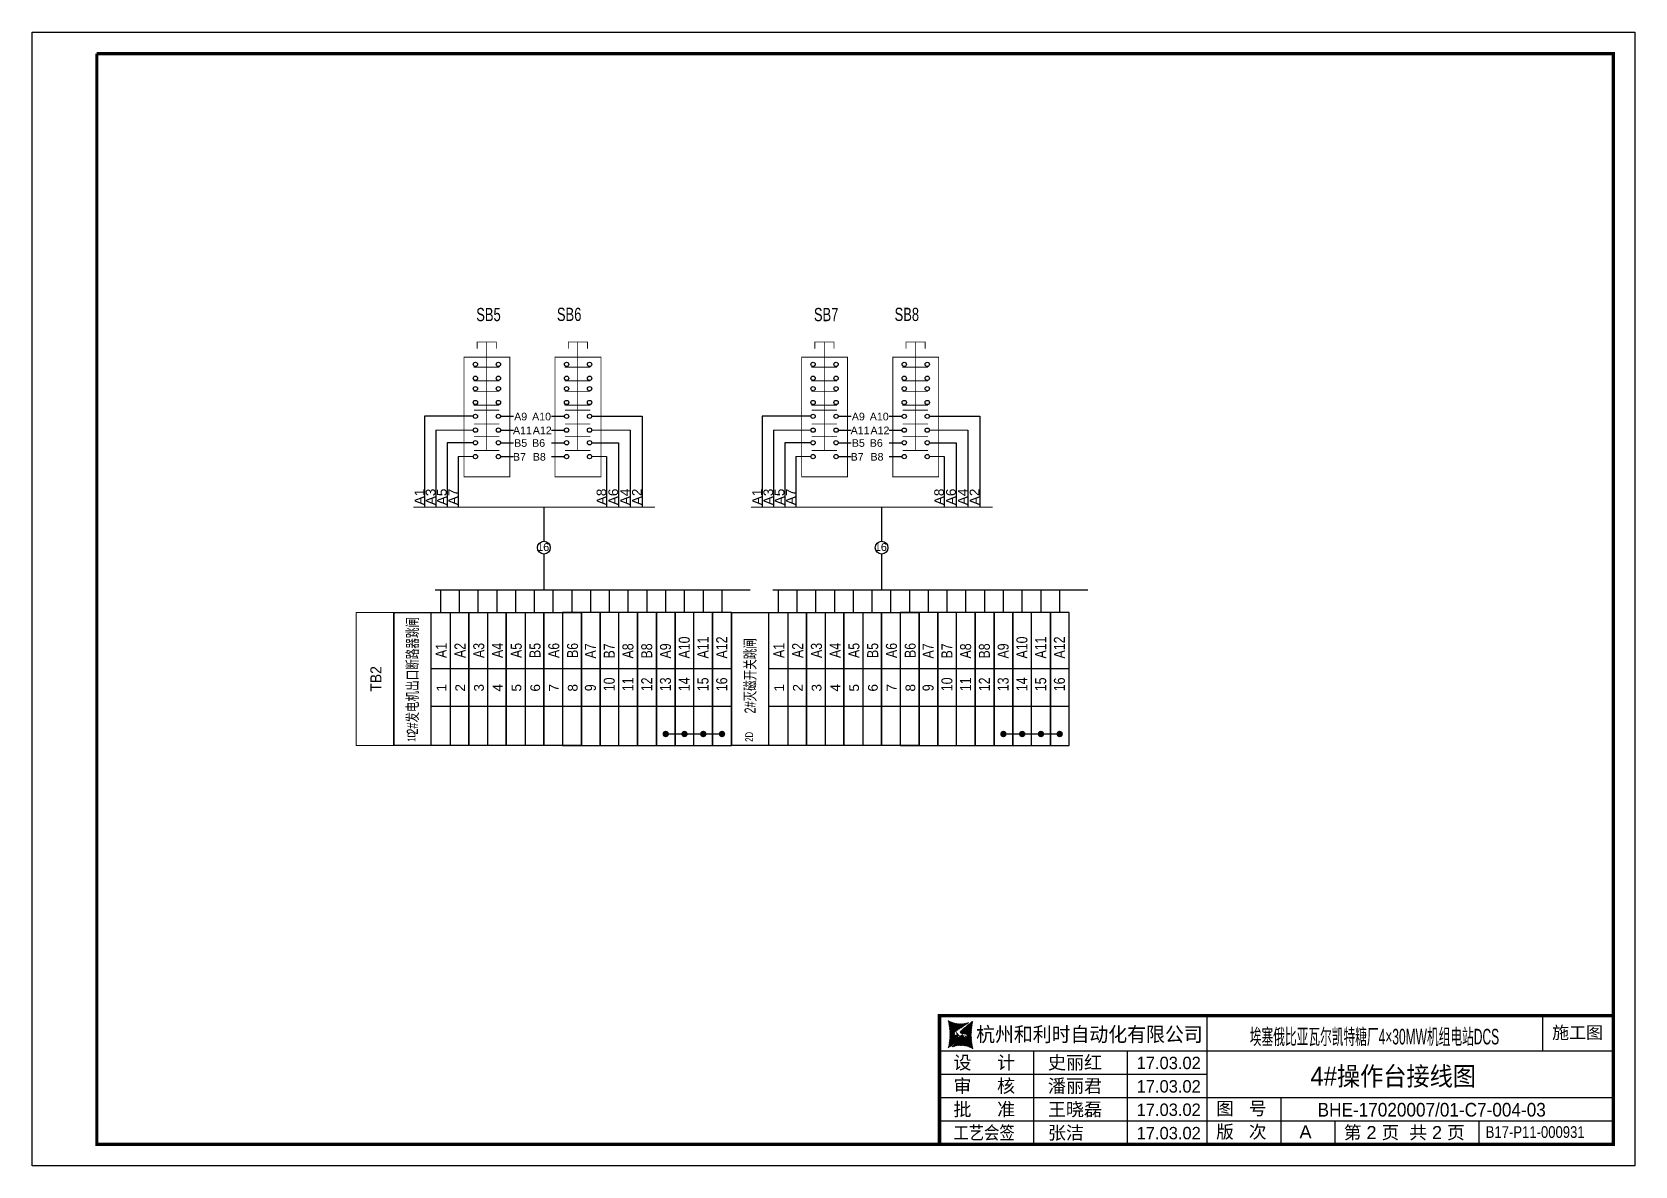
# Model space of a CAD drawing. Extents: x -6428 to 12880, y -7651 to 7267.
# Drawn here: x 8028 to 12661, y -7634 to -4358 of the extents above; entities that cross this region are included whole.
import ezdxf
from ezdxf.enums import TextEntityAlignment as Align

# ---------------------------------------------------------------- set-up
doc = ezdxf.new("R2010")
doc.units = 0
doc.header["$LTSCALE"] = 10
doc.header["$MEASUREMENT"] = 0
doc.layers.get('0').update_dxf_attribs({"linetype": 'CONTINUOUS'})
for name, color, linetype in [('接线端子', 7, 'CONTINUOUS'), ('操作台', 7, 'CONTINUOUS'), ('标准图框及表格', 7, 'CONTINUOUS')]:
    doc.layers.add(name, color=color, linetype=linetype)
doc.styles.add('HZ', font='arial.ttf')
pattern_1 = [(44.99999999999999, (62644.0067448291, -8867.199472524246), (-0.0585086954904412, 0.0585086954904411), [])]

# ---------------------------------------------------------------- blocks, each defined once
blk = doc.blocks.new('A4横图框')
at = {"layer": '标准图框及表格'}
h = blk.add_hatch(dxfattribs=at)
h.set_pattern_fill('ANSI31', color=5, scale=0.6619503254347141, style=0)
h.set_pattern_definition(pattern_1)
edge = h.paths.add_edge_path()
edge.add_arc((172.0496336600836, 30.69212609582466), 4.385420906004984, 238.1092081981574, 291.6531626184828)
edge.add_line((173.6677973982941, 26.61616453574824), (171.196811844281, 24.96342290218163))
edge.add_arc((159.3070898954674, 24.3208542135166), 10.7566927883141, 346.3915348661823, 374.2500326978036)
edge.add_line((169.7618019691645, 21.78995808790059), (171.9104852834489, 23.56403812982753))
edge.add_line((171.4204084507573, 24.1656820832199), (171.8022310894366, 24.1166197839688))
edge.add_spline(control_points=[(171.9076070613291, 23.5612403362524), (171.9782900895288, 23.62994398235459), (172.1063522407994, 23.75441992713461), (172.0982616688188, 24.08853178891007), (171.9041487548593, 24.10756342964889), (171.8004776051012, 24.11772778213201)], knot_values=[0, 0, 0, 0, 0.4839426457554279, 0.8767979790800492, 1.327118297953632, 1.327118297953632, 1.327118297953632, 1.327118297953632], weights=[1, 1, 1, 1, 1, 1], degree=3, periodic=0)
edge.add_spline(control_points=[(171.1960063120995, 24.96162603088887), (171.1383141229226, 24.91365774510486), (171.0341186915675, 24.8270242458879), (170.9598882847849, 24.7139107687239), (170.9267586692795, 24.6634273324584)], knot_values=[0, 0, 0, 0, 0.3714719093679447, 0.6708997588589845, 0.6708997588589845, 0.6708997588589845, 0.6708997588589845], weights=[1, 1, 1, 1, 1], degree=3, periodic=0)
edge.add_spline(control_points=[(171.0177855927386, 24.80139777460717), (170.9739837601, 24.75182568643358), (170.8874405854212, 24.63411966883577), (170.9097232617123, 24.3685217488732), (171.1438352137548, 24.19634813917073), (171.3287228371982, 24.17648276396212), (171.4184515092992, 24.16684180637679)], knot_values=[0.7541598914195891, 0.7541598914195891, 0.7541598914195891, 0.7541598914195891, 1.341857983071981, 2.043049761279585, 2.907443457733577, 3.722510221717078, 3.722510221717078, 3.722510221717078, 3.722510221717078], weights=[1, 1, 1, 1, 1, 1, 1], degree=3, periodic=0)
h = blk.add_hatch(dxfattribs=at)
h.set_pattern_fill('ANSI31', color=3, scale=0.6619503254347141, style=0)
h.set_pattern_definition(pattern_1)
edge = h.paths.add_edge_path()
edge.add_line((172.3049198977887, 24.52368860467541), (172.721034344714, 24.47090439472086))
edge.add_spline(control_points=[(172.1916602588671, 25.0804680907735), (172.1209772306528, 25.01176444467858), (171.9929150793969, 24.88728849988405), (172.0010056513629, 24.55317663812311), (172.1951185653369, 24.534144997377), (172.2987897150951, 24.52398064490117)], knot_values=[0, 0, 0, 0, 0.4839426457555314, 0.8767979790801576, 1.327118297953697, 1.327118297953697, 1.327118297953697, 1.327118297953697], weights=[1, 1, 1, 1, 1, 1], degree=3, periodic=0)
edge.add_line((174.3374653510318, 26.85175033912531), (172.1887820367474, 25.07767029719838))
edge.add_spline(control_points=[(173.1119433092453, 23.87664749850082), (173.1429732385941, 23.9160490896524), (173.2103720449149, 24.02492790509717), (173.1895440584403, 24.27318667815998), (172.9554321064269, 24.44536028784789), (172.7705444829544, 24.46522566305651), (172.6808158108824, 24.47486662065639)], knot_values=[0.8947336582581218, 0.8947336582581218, 0.8947336582581218, 0.8947336582581218, 1.341857983071981, 2.043049761279585, 2.907443457733577, 3.722510221717078, 3.722510221717078, 3.722510221717078, 3.722510221717078], weights=[1, 1, 1, 1, 1, 1, 1], degree=3, periodic=0)
edge.add_line((173.0325647221971, 23.79264395867943), (173.1243460055912, 23.89147256635482))
edge.add_line((172.905024764018, 23.67952689414087), (173.0325647221971, 23.79264395867212))
edge.add_line((170.431469921873, 22.02554389127766), (172.9024554758862, 23.67828552484428))
edge.add_arc((172.0496336600836, 17.94958233120851), 4.385420906004984, 58.1092081981576, 111.6531626184829)
edge.add_arc((184.7921774246996, 24.3208542135166), 10.7566927883141, 166.3915348661824, 194.2500326978025)
at = {"layer": '标准图框及表格', "color": 7}
for p, q in [((0.0013954609912616, 210.0032846437229), (297.0014441308175, 210.0032846437229)), ((0.0013954609912616, 0.0032502307208233), (0.0013954609912616, 210.0032846437229)), ((297.0014441308175, 210.0032846437229), (297.0014441308175, 0.0032502307208233)), ((217.7550332142755, 4.003284256038056), (217.7550332142755, 27.83661758936654)), ((279.9469701136921, 21.33661758936654), (279.9469701136921, 27.83661758936654)), ((168.1328066468058, 21.33661758936654), (292.9334290521556, 21.33661758936654)), ((185.6449392240147, 4.003284256038056), (185.6449392240292, 21.33661758936654)), ((203.0006413213422, 4.003284256038056), (203.0006413213568, 21.33661758936654)), ((168.1328066468058, 17.00328425603806), (217.7550332142755, 17.00328425603806)), ((168.1328066468058, 12.66995092270957), (292.9334290521556, 12.66995092270957)), ((231.4498319004824, 4.003284256038056), (231.4498319004824, 12.66995092270957)), ((168.1328066468058, 8.336617589373816), (292.9334290521556, 8.336617589373816)), ((241.4270588527042, 4.003284256038056), (241.4270588527042, 8.336617589373816)), ((268.120108647513, 4.003284256038056), (268.120108647513, 8.336617589373816)), ((168.1328066468058, 4.003284256038056), (292.9334290521556, 4.003284256038056)), ((297.0014441308175, 0.0032502307208233), (0.0013954609912616, 0.0032502307208233))]:
    blk.add_line(p, q, dxfattribs=at)
for points, const_width in [([(12.00143194437442, 206.0152988131507), (293.0014441308175, 206.0032506184056), (293.0014441308175, 4.003284256038056), (12.00143194437442, 4.003284256038056), (12.00143194437442, 206.0032506184056)], 0.6000000983228672), ([(292.9334290521556, 27.83661758937381), (168.1328066468058, 27.83661758937381), (168.1328066468058, 4.003284256038056)], 0.65)]:
    blk.add_lwpolyline(points, dxfattribs=dict(at, const_width=const_width))
at = {"layer": '标准图框及表格', "color": 5, "style": 'HZ'}
for s, p in [('pgqh', (170.0333635432534, 25.80304024583023)), ('hollilas', (170.0466366199025, 23.71374969515312))]:
    blk.add_text(s, height=0.4136785714285714, dxfattribs=at).set_placement(p)
at = {"layer": '标准图框及表格', "color": 3, "style": 'HZ'}
for s, height, p in [('auto', 0.6894642857142859, (172.1807441825285, 24.64895443542486)), ('hollysys', 0.3447321428571429, (172.3103532946761, 22.62004550448043))]:
    blk.add_text(s, height=height, dxfattribs=at).set_placement(p)
at = {"layer": '标准图框及表格', "color": 7, "style": 'HZ'}
for s, height, width, p in [('杭州和利时自动化有限公司', 2.7, 0.95, (174.9285941560083, 23.02911227819135)), ('工艺会签', 2.449999999999999, 0.85, (170.7212873600156, 4.927898099951165))]:
    blk.add_text(s, height=height, dxfattribs=dict(at, width=width)).set_placement(p)
for s, height, p in [('设     计', 2.449999999999999, (170.7212873600156, 17.92789809995847)), ('审     核', 2.449999999999999, (170.7212873600156, 13.59456476662271)), ('批     准', 2.449999999999999, (170.7212873600119, 9.261231433286953)), ('图   号', 2.399999999999999, (219.3988483406183, 9.450548544822992)), ('版   次', 2.399999999999999, (219.3988483406183, 5.117215211487234))]:
    blk.add_text(s, height=height, dxfattribs=at).set_placement(p)
at = {"layer": '标准图框及表格', "color": 7, "style": 'HZ', "flags": 8}
for tag, height, width, p in [('工程名称', 2.892696969694902, 0.65, (247.8353315485956, 22.94014901757174)), ('图纸名称', 3.499999999999999, 0.9, (252.2228085267316, 14.87880182043022))]:
    blk.add_attdef(tag, text='', height=height, dxfattribs=dict(at, width=width)).set_placement(p, align=Align.CENTER)
blk.add_attdef('设计阶段', text='', height=2.299999999999999, dxfattribs=at).set_placement((286.3714665038433, 23.54666542107214), align=Align.CENTER)
for tag, p, height in [('设计人', (188.2334199372244, 17.92789809995847), 2.449999999999999), ('审核人', (188.2334199372099, 13.59456476662271), 2.449999999999999), ('会签人', (188.2334199372099, 9.2612314332942), 2.449999999999999), ('批准人', (188.2334199371953, 4.927898099958441), 2.449999999999999), ('版次', (234.8449582635331, 5.117215211487234), 2.399999999999999), ('第几页共几页', (243.0562623004216, 4.991982186801863), 2.399999999999999)]:
    blk.add_attdef(tag, p, '', height=height, dxfattribs=at)
for tag, p, height, width in [('设计时间', (204.6762329055318, 17.92789809995847), 2.299999999999999, 0.95), ('审核时间', (204.6762329055318, 13.59456476662998), 2.299999999999999, 0.95), ('会签时间', (204.6762329055172, 9.2612314332942), 2.299999999999999, 0.95), ('图纸编号', (238.2096247235004, 9.144936985527348), 2.531109848483039, 0.9), ('批准时间', (204.6762329055172, 4.927898099958441), 2.299999999999999, 0.95), ('图纸标准', (269.3453519223485, 5.193019987101081), 2.169522727271176, 0.8)]:
    blk.add_attdef(tag, p, '', height=height, dxfattribs=dict(at, width=width))

msp = doc.modelspace()

# ---------------------------------------------------------------- hatches: boundary and pattern name
for points in [[(9869.312724855949, -6386.112237364207, 0.9999999999984408), (9850.647320471868, -6386.112237364207, 0.99999999999922)], [(9923.537030733145, -6386.112237364207, 0.9999999999984408), (9904.871626349062, -6386.112237364207, 0.99999999999922)], [(9977.761336610341, -6386.11223736421, 0.9999999999984408), (9959.095932226257, -6386.11223736421, 0.99999999999922)], [(10031.98564248753, -6386.112237364212, 0.9999999999984408), (10013.32023810345, -6386.112237364212, 0.99999999999922)], [(10845.3746592663, -6386.124162324159, 0.9999999999984408), (10826.70925488221, -6386.124162324159, 0.99999999999922)], [(10899.59896514349, -6386.124162324159, 0.9999999999984408), (10880.93356075941, -6386.124162324159, 0.99999999999922)], [(10953.82327102069, -6386.124162324162, 0.9999999999984408), (10935.1578666366, -6386.124162324162, 0.99999999999922)], [(11008.04757689788, -6386.124162324164, 0.9999999999984408), (10989.3821725138, -6386.124162324164, 0.99999999999922)]]:
    msp.add_hatch(color=256).paths.add_polyline_path(points)

# ---------------------------------------------------------------- linework, layer by layer
for p, q in [((9303.711991145768, -5468.26313467158), (9162.883405860544, -5468.26313467158)), ((9162.883405860544, -5468.26313467158), (9162.883405860544, -5730.580689334432)), ((9195.372833143989, -5508.221912598285), (9195.372833143989, -5730.580689334432)), ((9645.870714365745, -5468.26313467158), (9791.626549499695, -5468.26313467158)), ((9757.470383452239, -5508.221912598285), (9757.470383452239, -5730.580689334432)), ((9791.626549499695, -5468.26313467158), (9791.626549499695, -5730.580689334432)), ((10279.77392555612, -5468.275059631532), (10138.94534027089, -5468.275059631532)), ((10138.94534027089, -5468.275059631532), (10138.94534027089, -5730.592614294384)), ((10171.43476755434, -5508.233837558237), (10171.43476755434, -5730.592614294384)), ((10621.93264877609, -5468.275059631532), (10767.68848391004, -5468.275059631532)), ((10733.53231786259, -5508.233837558237), (10733.53231786259, -5730.592614294384)), ((10767.68848391004, -5468.275059631532), (10767.68848391004, -5730.592614294384)), ((9227.862260427431, -5544.68709825223), (9227.862260427431, -5730.580689334432)), ((9303.711991145768, -5544.68709825223), (9227.862260427431, -5544.68709825223)), ((9645.870714365745, -5544.68709825223), (9723.31421740478, -5544.68709825223)), ((9723.31421740478, -5544.68709825223), (9723.31421740478, -5730.580689334432)), ((10203.92419483778, -5544.699023212183), (10203.92419483778, -5730.592614294384)), ((10279.77392555612, -5544.699023212183), (10203.92419483778, -5544.699023212183)), ((10621.93264877609, -5544.699023212183), (10699.37615181513, -5544.699023212183)), ((10699.37615181513, -5544.699023212183), (10699.37615181513, -5730.592614294384)), ((9260.351687710876, -5584.645876178935), (9260.351687710876, -5730.580689334432)), ((9689.158051357323, -5584.645876178935), (9689.158051357323, -5730.580689334432)), ((10236.41362212122, -5584.657801138887), (10236.41362212122, -5730.592614294384)), ((10665.21998576767, -5584.657801138887), (10665.21998576767, -5730.592614294384))]:
    msp.add_line(p, q)
at = {"lineweight": 0}
for p, q in [((9303.711991145838, -5508.221912598285), (9195.372833143989, -5508.221912598285)), ((9645.870714365674, -5508.221912598285), (9757.470383452239, -5508.221912598285)), ((10279.77392555618, -5508.233837558237), (10171.43476755434, -5508.233837558237)), ((10621.93264877602, -5508.233837558237), (10733.53231786259, -5508.233837558237)), ((9303.711991145838, -5584.645876178935), (9260.351687710876, -5584.645876178935)), ((9645.870714365674, -5584.645876178935), (9689.158051357323, -5584.645876178935)), ((10279.77392555618, -5584.657801138887), (10236.41362212122, -5584.657801138887)), ((10621.93264877602, -5584.657801138887), (10665.21998576767, -5584.657801138887))]:
    msp.add_line(p, q, dxfattribs=at)
for points, const_width in [([(9370.44437738983, -5253.532313988737), (9313.992331343581, -5253.532313988737)], 2.489637551753935), ([(9315.045185920211, -5252.304946873443), (9315.045185920211, -5272.458761326432)], 2.489637551753935), ([(9342.218354366703, -5566.818512060871), (9342.218354366703, -5253.532313988737)], 2.489637551753935), ([(9370.44437738983, -5252.304946873443), (9370.44437738983, -5272.458761326432)], 2.489637551753935), ([(9633.764578137549, -5253.532313988737), (9577.3125320913, -5253.532313988737)], 2.489637551753935), ([(9578.36538666793, -5252.304946873443), (9578.36538666793, -5272.458761326432)], 2.489637551753935), ([(9605.538555114425, -5566.818512060871), (9605.538555114425, -5253.532313988737)], 2.489637551753935), ([(9633.764578137549, -5252.304946873443), (9633.764578137549, -5272.458761326432)], 2.489637551753935), ([(10346.50631180018, -5253.544238948689), (10290.05426575393, -5253.544238948689)], 2.489637551753935), ([(10291.10712033056, -5252.316871833395), (10291.10712033056, -5272.470686286384)], 2.489637551753935), ([(10318.28028877705, -5566.830437020823), (10318.28028877705, -5253.544238948689)], 2.489637551753935), ([(10346.50631180018, -5252.316871833395), (10346.50631180018, -5272.470686286384)], 2.489637551753935), ([(10609.8265125479, -5253.544238948689), (10553.37446650165, -5253.544238948689)], 2.489637551753935), ([(10554.42732107828, -5252.316871833395), (10554.42732107828, -5272.470686286384)], 2.489637551753935), ([(10581.60048952477, -5566.830437020823), (10581.60048952477, -5253.544238948689)], 2.489637551753935), ([(10609.8265125479, -5252.316871833395), (10609.8265125479, -5272.470686286384)], 2.489637551753935), ([(9276.740917668465, -5297.529289233433), (9409.521587095327, -5297.529289233433), (9409.521587095327, -5643.016740049423), (9276.740917668465, -5643.016740049423), (9276.740917668465, -5297.529289233433)], 2.489637551753935), ([(9304.638866988329, -5325.968526185675), (9378.846462317777, -5325.968526185675)], 2.489637551753935), ([(9540.06111841618, -5297.529289233433), (9672.841787843046, -5297.529289233433), (9672.841787843046, -5643.016740049423), (9540.06111841618, -5643.016740049423), (9540.06111841618, -5297.529289233433)], 2.489637551753935), ([(9567.959067736048, -5325.968526185675), (9642.166663065496, -5325.968526185675)], 2.489637551753935), ([(10252.80285207881, -5297.541214193385), (10385.58352150567, -5297.541214193385), (10385.58352150567, -5643.028665009375), (10252.80285207881, -5643.028665009375), (10252.80285207881, -5297.541214193385)], 2.489637551753935), ([(10280.70080139868, -5325.980451145627), (10354.90839672812, -5325.980451145627)], 2.489637551753935), ([(10516.12305282653, -5297.541214193385), (10648.90372225339, -5297.541214193385), (10648.90372225339, -5643.028665009375), (10516.12305282653, -5643.028665009375), (10516.12305282653, -5297.541214193385)], 2.489637551753935), ([(10544.0210021464, -5325.980451145627), (10618.22859747584, -5325.980451145627)], 2.489637551753935), ([(9304.638866988329, -5365.927304112381), (9378.846462317777, -5365.927304112381)], 2.489637551753935), ([(9567.959067736048, -5365.927304112381), (9642.166663065496, -5365.927304112381)], 2.489637551753935), ([(10280.70080139868, -5365.939229072333), (10354.90839672812, -5365.939229072333)], 2.489637551753935), ([(10544.0210021464, -5365.939229072333), (10618.22859747584, -5365.939229072333)], 2.489637551753935), ([(9304.638866988329, -5396.058056754926), (9378.846462317777, -5396.058056754926)], 2.489637551753935), ([(9567.959067736048, -5396.058056754926), (9642.166663065496, -5396.058056754926)], 2.489637551753935), ([(10280.70080139868, -5396.069981714878), (10354.90839672812, -5396.069981714878)], 2.489637551753935), ([(10544.0210021464, -5396.069981714878), (10618.22859747584, -5396.069981714878)], 2.489637551753935), ([(9304.638866988329, -5436.01683468163), (9378.846462317777, -5436.01683468163)], 2.489637551753935), ([(9305.590246415637, -5450.435770553513), (9378.846462317777, -5450.435770553513)], 2.489637551753935), ([(9567.959067736048, -5436.01683468163), (9642.166663065496, -5436.01683468163)], 2.489637551753935), ([(9568.910447163353, -5450.435770553513), (9642.166663065496, -5450.435770553513)], 2.489637551753935), ([(10280.70080139868, -5436.028759641582), (10354.90839672812, -5436.028759641582)], 2.489637551753935), ([(10281.65218082598, -5450.447695513465), (10354.90839672812, -5450.447695513465)], 2.489637551753935), ([(10544.0210021464, -5436.028759641582), (10618.22859747584, -5436.028759641582)], 2.489637551753935), ([(10544.9723815737, -5450.447695513465), (10618.22859747584, -5450.447695513465)], 2.489637551753935), ([(9305.590246415637, -5490.394548480219), (9378.846462317777, -5490.394548480219)], 2.489637551753935), ([(9568.910447163353, -5490.394548480219), (9642.166663065496, -5490.394548480219)], 2.489637551753935), ([(10281.65218082598, -5490.406473440171), (10354.90839672812, -5490.406473440171)], 2.489637551753935), ([(10544.9723815737, -5490.406473440171), (10618.22859747584, -5490.406473440171)], 2.489637551753935), ([(9305.590246415637, -5526.859734134166), (9378.846462317777, -5526.859734134166)], 2.489637551753935), ([(9568.910447163353, -5526.859734134166), (9642.166663065496, -5526.859734134166)], 2.489637551753935), ([(10281.65218082598, -5526.871659094118), (10354.90839672812, -5526.871659094118)], 2.489637551753935), ([(10544.9723815737, -5526.871659094118), (10618.22859747584, -5526.871659094118)], 2.489637551753935), ([(9305.590246415637, -5566.818512060871), (9378.846462317777, -5566.818512060871)], 2.489637551753935), ([(9568.910447163353, -5566.818512060871), (9642.166663065496, -5566.818512060871)], 2.489637551753935), ([(10281.65218082598, -5566.830437020823), (10354.90839672812, -5566.830437020823)], 2.489637551753935), ([(10544.9723815737, -5566.830437020823), (10618.22859747584, -5566.830437020823)], 2.489637551753935), ([(9130.55089018179, -5730.580689334432), (9828.961462474623, -5730.580689334432)], 2.85396376021842), ([(10106.61282459214, -5730.592614294384), (10805.02339688497, -5730.592614294384)], 2.85396376021842)]:
    msp.add_lwpolyline(points, dxfattribs=dict(const_width=const_width))
at = {"const_width": 5.239058002354062}
for points in [[(9859.890325573711, -6388.593890447735, 1), (9859.890325573711, -6383.354832445371, 1)], [(9914.11463145091, -6388.593890447735, 1), (9914.11463145091, -6383.354832445371, 1)], [(9968.338937328104, -6388.593890447735, 1), (9968.338937328104, -6383.354832445371, 1)], [(10022.5632432053, -6388.593890447738, 1), (10022.5632432053, -6383.354832445375, 1)], [(10835.95225998406, -6388.605815407687, 1), (10835.95225998406, -6383.366757405323, 1)], [(10890.17656586126, -6388.605815407687, 1), (10890.17656586126, -6383.366757405323, 1)], [(10944.40087173845, -6388.605815407687, 1), (10944.40087173845, -6383.366757405323, 1)], [(10998.62517761564, -6388.60581540769, 1), (10998.62517761564, -6383.366757405327, 1)]]:
    msp.add_lwpolyline(points, format="xyb", close=True, dxfattribs=at)
for centre in [(9309.936085025221, -5318.256048248919), (9376.32641973857, -5318.256048248919), (9573.256285772937, -5318.256048248919), (9639.64662048629, -5318.256048248919), (10285.99801943557, -5318.267973208871), (10352.38835414892, -5318.267973208871), (10549.31822018328, -5318.267973208871), (10615.70855489664, -5318.267973208871), (9309.936085025221, -5358.214826175626), (9376.32641973857, -5358.214826175626), (9573.256285772937, -5358.214826175626), (9639.64662048629, -5358.214826175626), (10285.99801943557, -5358.226751135578), (10352.38835414892, -5358.226751135578), (10549.31822018328, -5358.226751135578), (10615.70855489664, -5358.226751135578), (9309.936085025221, -5388.345578818168), (9376.32641973857, -5388.345578818168), (9573.256285772937, -5388.345578818168), (9639.64662048629, -5388.345578818168), (10285.99801943557, -5388.35750377812), (10352.38835414892, -5388.35750377812), (10549.31822018328, -5388.35750377812), (10615.70855489664, -5388.35750377812), (9309.936085025221, -5428.304356744873), (9309.936085025221, -5468.26313467158), (9376.32641973857, -5428.304356744873), (9376.32641973857, -5468.26313467158), (9573.256285772937, -5428.304356744873), (9573.256285772937, -5468.26313467158), (9639.64662048629, -5428.304356744873), (9639.64662048629, -5468.26313467158), (10285.99801943557, -5428.316281704825), (10285.99801943557, -5468.275059631532), (10352.38835414892, -5428.316281704825), (10352.38835414892, -5468.275059631532), (10549.31822018328, -5428.316281704825), (10549.31822018328, -5468.275059631532), (10615.70855489664, -5428.316281704825), (10615.70855489664, -5468.275059631532), (9309.936085025221, -5508.221912598285), (9376.32641973857, -5508.221912598285), (9573.256285772937, -5508.221912598285), (9639.64662048629, -5508.221912598285), (10285.99801943557, -5508.233837558237), (10352.38835414892, -5508.233837558237), (10549.31822018328, -5508.233837558237), (10615.70855489664, -5508.233837558237), (9309.936085025221, -5544.68709825223), (9376.32641973857, -5544.68709825223), (9573.256285772937, -5544.68709825223), (9639.64662048629, -5544.68709825223), (10285.99801943557, -5544.699023212183), (10352.38835414892, -5544.699023212183), (10549.31822018328, -5544.699023212183), (10615.70855489664, -5544.699023212183), (9309.936085025221, -5584.645876178935), (9376.32641973857, -5584.645876178935), (9573.256285772937, -5584.645876178935), (9639.64662048629, -5584.645876178935), (10285.99801943557, -5584.657801138887), (10352.38835414892, -5584.657801138887), (10549.31822018328, -5584.657801138887), (10615.70855489664, -5584.657801138887)]:
    msp.add_circle(centre, 6.224093879384835)
at = {"layer": '接线端子'}
for p, q in [((9507.708148043597, -5730.580689334435), (9507.708148043597, -5829.31013310239)), ((10483.77008245394, -5730.592614294387), (10483.77008245394, -5829.322058062342)), ((9507.708148043597, -5866.179254771351), (9507.708148043597, -5969.854180078568)), ((10483.77008245394, -5866.191179731303), (10483.77008245394, -5969.86610503852)), ((9208.634646942219, -5969.854180078562), (9208.634646942219, -6034.64227912405)), ((9262.858952819419, -5969.854180078562), (9262.858952819419, -6034.64227912405)), ((9317.083258696612, -5969.854180078567), (9317.083258696612, -6034.642279124057)), ((9371.307564573814, -5969.854180078567), (9371.307564573814, -6034.642279124057)), ((9425.531870451001, -5969.854180078568), (9425.531870451001, -6034.642279124057)), ((9479.352845190855, -5969.854180078568), (9479.352845190855, -6034.642279124057)), ((9533.980482205392, -5969.854180078568), (9533.980482205392, -6034.642279124057)), ((9588.204788082587, -5969.854180078568), (9588.204788082587, -6034.642279124057)), ((9696.653399836976, -5969.854180078576), (9696.653399836976, -6034.642279124064)), ((9805.102011591367, -5969.85418007858), (9805.102011591367, -6034.642279124068)), ((9859.350746089387, -5969.854180078568), (9859.350746089387, -6034.642279124057)), ((9913.550623345758, -5969.854180078582), (9913.550623345758, -6034.642279124071)), ((9967.774929222955, -5969.854180078582), (9967.774929222955, -6034.642279124071)), ((10021.99923510015, -5969.854180078568), (10021.99923510015, -6034.642279124057)), ((10184.69658135257, -5969.866105038514), (10184.69658135257, -6034.654204084002)), ((10238.92088722977, -5969.866105038514), (10238.92088722977, -6034.654204084002)), ((10293.14519310696, -5969.866105038519), (10293.14519310696, -6034.654204084009)), ((10347.36949898416, -5969.866105038519), (10347.36949898416, -6034.654204084009)), ((10401.59380486135, -5969.86610503852), (10401.59380486135, -6034.654204084009)), ((10455.4147796012, -5969.86610503852), (10455.4147796012, -6034.654204084009)), ((10510.04241661574, -5969.86610503852), (10510.04241661574, -6034.654204084009)), ((10564.26672249293, -5969.86610503852), (10564.26672249293, -6034.654204084009)), ((10672.71533424732, -5969.866105038528), (10672.71533424732, -6034.654204084016)), ((10781.16394600171, -5969.866105038532), (10781.16394600171, -6034.65420408402)), ((10835.41268049973, -5969.86610503852), (10835.41268049973, -6034.654204084009)), ((10889.61255775611, -5969.866105038534), (10889.61255775611, -6034.654204084023)), ((10943.8368636333, -5969.866105038534), (10943.8368636333, -6034.654204084023)), ((10998.0611695105, -5969.86610503852), (10998.0611695105, -6034.654204084009)), ((9073.791597438403, -6034.64227912405), (9073.791597438403, -6419.330635119091)), ((9073.791597438403, -6034.64227912405), (9290.688820947193, -6034.642279124047)), ((9073.791597438403, -6034.642279124048), (9073.791597438403, -6418.721396962306)), ((9182.240209192803, -6419.330635119093), (9182.240209192803, -6034.642279124052)), ((9236.46451507, -6034.64227912405), (9236.46451507, -6419.330635119093)), ((9290.688820947193, -6034.642279124047), (9290.688820947193, -6419.33063511909)), ((9290.688820947193, -6034.64227912405), (9290.688820947193, -6419.330635119093)), ((9290.688820947193, -6034.642279124049), (9290.688820947193, -6419.33063511909)), ((9290.688820947193, -6034.642279124047), (9290.688820947193, -6419.330635119087)), ((9290.688820947193, -6034.64227912405), (9290.688820947193, -6419.330635119091)), ((9290.688820947193, -6419.330635119093), (9290.688820947193, -6034.642279124053)), ((9290.688820947193, -6034.642279124053), (9290.688820947193, -6419.330635119093)), ((9344.91312682439, -6034.642279124052), (9344.91312682439, -6419.330635119093)), ((9399.137432701582, -6034.642279124047), (9399.137432701582, -6419.33063511909)), ((9399.137432701582, -6034.642279124052), (9399.137432701582, -6419.330635119093)), ((9399.137432701582, -6034.642279124049), (9399.137432701582, -6419.33063511909)), ((9399.137432701582, -6034.642279124047), (9399.137432701582, -6419.330635119087)), ((9399.137432701582, -6034.642279124052), (9399.137432701582, -6419.330635119092)), ((9399.137432701582, -6034.642279124047), (9399.137432701582, -6419.33063511909)), ((9399.137432701582, -6034.642279124052), (9399.137432701582, -6419.330635119093)), ((9399.137432701582, -6034.642279124049), (9399.137432701582, -6419.33063511909)), ((9399.137432701582, -6034.642279124047), (9399.137432701582, -6419.330635119087)), ((9399.137432701582, -6034.642279124052), (9399.137432701582, -6419.330635119092)), ((9399.137432701582, -6419.330635119096), (9399.137432701582, -6034.642279124054)), ((9399.137432701582, -6034.642279124054), (9399.137432701582, -6419.330635119096)), ((9453.361738578778, -6034.642279124052), (9453.361738578778, -6419.330635119096)), ((9507.586044455975, -6034.642279124048), (9507.586044455975, -6419.33063511909)), ((9507.586044455975, -6034.642279124052), (9507.586044455975, -6419.330635119096)), ((9507.586044455975, -6034.642279124049), (9507.586044455975, -6419.33063511909)), ((9507.586044455975, -6034.642279124048), (9507.586044455975, -6419.330635119089)), ((9507.586044455975, -6034.642279124052), (9507.586044455975, -6419.330635119092)), ((9507.586044455975, -6034.642279124047), (9507.586044455975, -6419.33063511909)), ((9507.586044455975, -6034.642279124052), (9507.586044455975, -6419.330635119093)), ((9507.586044455975, -6034.642279124049), (9507.586044455975, -6419.33063511909)), ((9507.586044455975, -6034.642279124047), (9507.586044455975, -6419.330635119087)), ((9507.586044455975, -6034.642279124052), (9507.586044455975, -6419.330635119092)), ((9507.586044455975, -6034.642279124047), (9507.586044455975, -6419.33063511909)), ((9507.586044455975, -6034.642279124052), (9507.586044455975, -6419.330635119093)), ((9507.586044455975, -6034.642279124049), (9507.586044455975, -6419.33063511909)), ((9507.586044455975, -6034.642279124047), (9507.586044455975, -6419.330635119087)), ((9507.586044455975, -6034.642279124052), (9507.586044455975, -6419.330635119092)), ((9507.586044455975, -6419.330635119096), (9507.586044455975, -6034.642279124054)), ((9507.586044455975, -6034.642279124054), (9507.586044455975, -6419.330635119096)), ((9561.810350333168, -6034.642279124052), (9561.810350333168, -6419.330635119096)), ((9616.034656210362, -6034.642279124048), (9616.034656210362, -6419.33063511909)), ((9616.034656210362, -6034.642279124052), (9616.034656210362, -6419.330635119096)), ((9616.034656210362, -6034.642279124049), (9616.034656210362, -6419.33063511909)), ((9616.034656210362, -6034.642279124048), (9616.034656210362, -6419.330635119089)), ((9616.034656210362, -6034.642279124052), (9616.034656210362, -6419.330635119092)), ((10049.85353184875, -6034.654204084002), (10049.85353184875, -6419.342560079043)), ((10049.85353184875, -6034.654204084002), (10266.75075535754, -6034.654204083999)), ((10049.85353184875, -6034.654204084), (10049.85353184875, -6418.733321922258)), ((10158.30214360315, -6419.342560079045), (10158.30214360315, -6034.654204084004)), ((10212.52644948035, -6034.654204084002), (10212.52644948035, -6419.342560079045)), ((10266.75075535754, -6034.654204083999), (10266.75075535754, -6419.342560079042)), ((10266.75075535754, -6034.654204084002), (10266.75075535754, -6419.342560079045)), ((10266.75075535754, -6034.654204084001), (10266.75075535754, -6419.342560079042)), ((10266.75075535754, -6034.654204083999), (10266.75075535754, -6419.342560079039)), ((10266.75075535754, -6034.654204084002), (10266.75075535754, -6419.342560079043)), ((10266.75075535754, -6419.342560079045), (10266.75075535754, -6034.654204084005)), ((10266.75075535754, -6034.654204084005), (10266.75075535754, -6419.342560079045)), ((10320.97506123474, -6034.654204084004), (10320.97506123474, -6419.342560079045)), ((10375.19936711193, -6034.654204083999), (10375.19936711193, -6419.342560079042)), ((10375.19936711193, -6034.654204084004), (10375.19936711193, -6419.342560079045)), ((10375.19936711193, -6034.654204084001), (10375.19936711193, -6419.342560079042)), ((10375.19936711193, -6034.654204083999), (10375.19936711193, -6419.342560079039)), ((10375.19936711193, -6034.654204084004), (10375.19936711193, -6419.342560079044)), ((10375.19936711193, -6034.654204083999), (10375.19936711193, -6419.342560079042)), ((10375.19936711193, -6034.654204084004), (10375.19936711193, -6419.342560079045)), ((10375.19936711193, -6034.654204084001), (10375.19936711193, -6419.342560079042)), ((10375.19936711193, -6034.654204083999), (10375.19936711193, -6419.342560079039)), ((10375.19936711193, -6034.654204084004), (10375.19936711193, -6419.342560079044)), ((10375.19936711193, -6419.342560079048), (10375.19936711193, -6034.654204084006)), ((10375.19936711193, -6034.654204084006), (10375.19936711193, -6419.342560079048)), ((10429.42367298913, -6034.654204084004), (10429.42367298913, -6419.342560079048)), ((10483.64797886632, -6034.654204084), (10483.64797886632, -6419.342560079042)), ((10483.64797886632, -6034.654204084004), (10483.64797886632, -6419.342560079048)), ((10483.64797886632, -6034.654204084001), (10483.64797886632, -6419.342560079042)), ((10483.64797886632, -6034.654204084), (10483.64797886632, -6419.342560079041)), ((10483.64797886632, -6034.654204084004), (10483.64797886632, -6419.342560079044)), ((10483.64797886632, -6034.654204083999), (10483.64797886632, -6419.342560079042)), ((10483.64797886632, -6034.654204084004), (10483.64797886632, -6419.342560079045)), ((10483.64797886632, -6034.654204084001), (10483.64797886632, -6419.342560079042)), ((10483.64797886632, -6034.654204083999), (10483.64797886632, -6419.342560079039)), ((10483.64797886632, -6034.654204084004), (10483.64797886632, -6419.342560079044)), ((10483.64797886632, -6034.654204083999), (10483.64797886632, -6419.342560079042)), ((10483.64797886632, -6034.654204084004), (10483.64797886632, -6419.342560079045)), ((10483.64797886632, -6034.654204084001), (10483.64797886632, -6419.342560079042)), ((10483.64797886632, -6034.654204083999), (10483.64797886632, -6419.342560079039)), ((10483.64797886632, -6034.654204084004), (10483.64797886632, -6419.342560079044)), ((10483.64797886632, -6419.342560079048), (10483.64797886632, -6034.654204084006)), ((10483.64797886632, -6034.654204084006), (10483.64797886632, -6419.342560079048)), ((10537.87228474351, -6034.654204084004), (10537.87228474351, -6419.342560079048)), ((10592.09659062071, -6034.654204084), (10592.09659062071, -6419.342560079042)), ((10592.09659062071, -6034.654204084004), (10592.09659062071, -6419.342560079048)), ((10592.09659062071, -6034.654204084001), (10592.09659062071, -6419.342560079042)), ((10592.09659062071, -6034.654204084), (10592.09659062071, -6419.342560079041)), ((10592.09659062071, -6034.654204084004), (10592.09659062071, -6419.342560079044)), ((9182.240209192802, -6197.315196755653), (9290.688820947196, -6197.315196755653)), ((9290.68882094719, -6197.315196755654), (9399.137432701586, -6197.315196755654)), ((9399.13743270158, -6197.315196755654), (9507.586044455975, -6197.315196755654)), ((9507.586044455971, -6197.315196755654), (9616.034656210366, -6197.315196755654)), ((10158.30214360315, -6197.327121715605), (10266.75075535754, -6197.327121715605)), ((10266.75075535754, -6197.327121715606), (10375.19936711193, -6197.327121715606)), ((10375.19936711193, -6197.327121715606), (10483.64797886632, -6197.327121715606)), ((10483.64797886632, -6197.327121715606), (10592.09659062071, -6197.327121715606)), ((9182.240209192802, -6305.763808510055), (9290.688820947196, -6305.763808510055)), ((9290.68882094719, -6305.763808510055), (9399.137432701586, -6305.763808510055)), ((9399.13743270158, -6305.763808510055), (9507.586044455975, -6305.763808510055)), ((9507.586044455971, -6305.763808510055), (9616.034656210366, -6305.763808510055)), ((10158.30214360315, -6305.775733470007), (10266.75075535754, -6305.775733470007)), ((10266.75075535754, -6305.775733470007), (10375.19936711193, -6305.775733470007)), ((10375.19936711193, -6305.775733470007), (10483.64797886632, -6305.775733470007)), ((10483.64797886632, -6305.775733470007), (10592.09659062071, -6305.775733470007)), ((9290.688820947193, -6419.33063511909), (9073.791597438403, -6419.33063511909)), ((10266.75075535754, -6419.342560079042), (10049.85353184875, -6419.342560079042))]:
    msp.add_line(p, q, dxfattribs=at)
for points in [[(9193.376801515626, -5969.854180078564), (9603.408241284566, -5969.854180078564)], [(10169.43873592597, -5969.866105038516), (10579.47017569491, -5969.866105038516)], [(9073.791597438403, -6034.64227912405), (9616.034656210362, -6034.642279124052), (9616.034656210362, -6419.330635119096), (9073.791597438403, -6419.330635119096), (9073.791597438403, -6034.64227912405)], [(10049.85353184875, -6034.654204084002), (10592.09659062071, -6034.654204084004), (10592.09659062071, -6419.342560079048), (10049.85353184875, -6419.342560079048), (10049.85353184875, -6034.654204084002)]]:
    msp.add_lwpolyline(points, dxfattribs=at)
for centre in [(9507.708148043597, -5847.744693936869), (10483.77008245394, -5847.756618896821)]:
    msp.add_circle(centre, 18.43456083447909, dxfattribs=at)
at = {"layer": '操作台'}
for p, q in [((9382.550513617956, -5468.26313467158), (9420.152134864102, -5468.26313467158)), ((9382.550513617956, -5508.221912598285), (9420.152134864102, -5508.221912598285)), ((9529.642092066882, -5468.26313467158), (9567.032191893555, -5468.26313467158)), ((9529.642092066882, -5508.221912598285), (9567.032191893555, -5508.221912598285)), ((10358.6124480283, -5468.275059631532), (10396.21406927445, -5468.275059631532)), ((10358.6124480283, -5508.233837558237), (10396.21406927445, -5508.233837558237)), ((10505.70402647723, -5468.275059631532), (10543.0941263039, -5468.275059631532)), ((10505.70402647723, -5508.233837558237), (10543.0941263039, -5508.233837558237)), ((9382.550513617956, -5544.68709825223), (9420.152134864102, -5544.68709825223)), ((9529.642092066882, -5544.68709825223), (9567.032191893555, -5544.68709825223)), ((10358.6124480283, -5544.699023212183), (10396.21406927445, -5544.699023212183)), ((10505.70402647723, -5544.699023212183), (10543.0941263039, -5544.699023212183)), ((9382.550513617956, -5584.645876178935), (9420.152134864102, -5584.645876178935)), ((9529.642092066882, -5584.645876178935), (9567.032191893555, -5584.645876178935)), ((10358.6124480283, -5584.657801138887), (10396.21406927445, -5584.657801138887)), ((10505.70402647723, -5584.657801138887), (10543.0941263039, -5584.657801138887)), ((9603.408241284564, -5969.854180078562), (10104.26221390831, -5969.854180078562)), ((9643.14680914896, -6034.64227912405), (9643.14680914896, -5969.854180078562)), ((9751.595420903352, -6034.64227912405), (9751.595420903352, -5969.854180078562)), ((10579.47017569491, -5969.866105038514), (11080.32414831866, -5969.866105038514)), ((10619.20874355931, -6034.654204084002), (10619.20874355931, -5969.866105038514)), ((10727.6573553137, -6034.654204084002), (10727.6573553137, -5969.866105038514)), ((9561.810350333168, -6034.64227912405), (9561.810350333168, -6419.330635119092)), ((9616.034656210362, -6034.64227912405), (9561.810350333168, -6034.64227912405)), ((9616.034656210362, -6419.330635119087), (9616.034656210362, -6034.64227912405)), ((9616.034656210362, -6034.64227912405), (9616.034656210362, -6419.330635119092)), ((9670.258962087559, -6034.64227912405), (9616.034656210362, -6034.64227912405)), ((9670.258962087559, -6419.330635119087), (9670.258962087559, -6034.64227912405)), ((9670.258962087559, -6419.33063511909), (9670.258962087559, -6034.642279124056)), ((9670.258962087559, -6034.642279124056), (9670.258962087559, -6419.330635119098)), ((9724.483267964755, -6034.642279124056), (9670.258962087559, -6034.642279124056)), ((9724.483267964755, -6419.33063511909), (9724.483267964755, -6034.642279124056)), ((9778.70757384195, -6034.642279124056), (9724.483267964755, -6034.642279124056)), ((9778.70757384195, -6419.33063511909), (9778.70757384195, -6034.642279124056)), ((9778.70757384195, -6419.330635119096), (9778.70757384195, -6034.642279124059)), ((9778.70757384195, -6034.642279124059), (9778.70757384195, -6419.330635119101)), ((9832.931879719144, -6034.642279124059), (9778.70757384195, -6034.642279124059)), ((9832.931879719143, -6419.330635119093), (9832.931879719143, -6034.642279124057)), ((9832.931879719143, -6034.642279124057), (9832.931879719143, -6419.330635119099)), ((9887.15618559634, -6034.642279124057), (9832.931879719143, -6034.642279124057)), ((9832.95630833997, -6419.342560079042), (9832.95630833997, -6034.654204084004)), ((9887.15618559634, -6419.330635119093), (9887.15618559634, -6034.642279124057)), ((9887.15618559634, -6419.330635119098), (9887.15618559634, -6034.642279124063)), ((9887.15618559634, -6034.642279124063), (9887.15618559634, -6419.330635119104)), ((9941.380491473536, -6034.642279124063), (9887.15618559634, -6034.642279124063)), ((9941.380491473536, -6419.330635119098), (9941.380491473536, -6034.642279124063)), ((9995.604797350732, -6034.642279124063), (9941.380491473536, -6034.642279124063)), ((9995.604797350732, -6419.330635119098), (9995.604797350732, -6034.642279124063)), ((9995.604797350732, -6419.330635119102), (9995.604797350732, -6034.642279124067)), ((9995.604797350732, -6034.642279124067), (9995.604797350732, -6419.330635119109)), ((10049.82910322792, -6034.642279124067), (9995.604797350732, -6034.642279124067)), ((10049.85353184875, -6419.342560079048), (10049.85353184875, -6034.654204084011)), ((10537.87228474351, -6034.654204084002), (10537.87228474351, -6419.342560079044)), ((10592.09659062071, -6034.654204084002), (10537.87228474351, -6034.654204084002)), ((10592.09659062071, -6419.342560079039), (10592.09659062071, -6034.654204084002)), ((10592.09659062071, -6034.654204084002), (10592.09659062071, -6419.342560079044)), ((10646.32089649791, -6034.654204084002), (10592.09659062071, -6034.654204084002)), ((10646.32089649791, -6419.342560079039), (10646.32089649791, -6034.654204084002)), ((10646.32089649791, -6419.342560079042), (10646.32089649791, -6034.654204084008)), ((10646.32089649791, -6034.654204084008), (10646.32089649791, -6419.34256007905)), ((10700.5452023751, -6034.654204084008), (10646.32089649791, -6034.654204084008)), ((10700.5452023751, -6419.342560079042), (10700.5452023751, -6034.654204084008)), ((10754.7695082523, -6034.654204084008), (10700.5452023751, -6034.654204084008)), ((10754.7695082523, -6419.342560079042), (10754.7695082523, -6034.654204084008)), ((10754.7695082523, -6419.342560079048), (10754.7695082523, -6034.654204084011)), ((10754.7695082523, -6034.654204084011), (10754.7695082523, -6419.342560079053)), ((10808.99381412949, -6034.654204084011), (10754.7695082523, -6034.654204084011)), ((10808.99381412949, -6419.342560079045), (10808.99381412949, -6034.65420408401)), ((10808.99381412949, -6034.65420408401), (10808.99381412949, -6419.342560079052)), ((10863.21812000669, -6034.65420408401), (10808.99381412949, -6034.65420408401)), ((10809.01824275032, -6419.354485038994), (10809.01824275032, -6034.666129043956)), ((10863.21812000669, -6419.342560079045), (10863.21812000669, -6034.65420408401)), ((10863.21812000669, -6419.34256007905), (10863.21812000669, -6034.654204084015)), ((10863.21812000669, -6034.654204084015), (10863.21812000669, -6419.342560079056)), ((10917.44242588388, -6034.654204084015), (10863.21812000669, -6034.654204084015)), ((10917.44242588388, -6419.34256007905), (10917.44242588388, -6034.654204084015)), ((10971.66673176108, -6034.654204084015), (10917.44242588388, -6034.654204084015)), ((10971.66673176108, -6419.34256007905), (10971.66673176108, -6034.654204084015)), ((10971.66673176108, -6419.342560079054), (10971.66673176108, -6034.654204084019)), ((10971.66673176108, -6034.654204084019), (10971.66673176108, -6419.342560079061)), ((11025.89103763827, -6034.654204084019), (10971.66673176108, -6034.654204084019)), ((11025.9154662591, -6419.354485039), (11025.9154662591, -6034.666129043963)), ((9561.810350333168, -6197.315196755651), (9616.034656210362, -6197.315196755649)), ((9616.034656210362, -6197.315196755651), (9670.258962087559, -6197.315196755649)), ((9670.258962087559, -6197.315196755654), (9724.483267964755, -6197.315196755652)), ((9724.483267964755, -6197.315196755654), (9778.70757384195, -6197.315196755652)), ((9778.70757384195, -6197.31519675566), (9832.931879719144, -6197.315196755658)), ((9832.931879719143, -6197.315196755658), (9887.15618559634, -6197.315196755654)), ((9887.15618559634, -6197.315196755662), (9941.380491473536, -6197.31519675566)), ((9941.380491473536, -6197.315196755662), (9995.604797350732, -6197.31519675566)), ((9995.604797350732, -6197.315196755667), (10049.82910322792, -6197.315196755664)), ((10537.87228474351, -6197.327121715603), (10592.09659062071, -6197.327121715601)), ((10592.09659062071, -6197.327121715603), (10646.32089649791, -6197.327121715601)), ((10646.32089649791, -6197.327121715606), (10700.5452023751, -6197.327121715604)), ((10700.5452023751, -6197.327121715606), (10754.7695082523, -6197.327121715604)), ((10754.7695082523, -6197.327121715612), (10808.99381412949, -6197.32712171561)), ((10808.99381412949, -6197.32712171561), (10863.21812000669, -6197.327121715606)), ((10863.21812000669, -6197.327121715614), (10917.44242588388, -6197.327121715612)), ((10917.44242588388, -6197.327121715614), (10971.66673176108, -6197.327121715612)), ((10971.66673176108, -6197.327121715619), (11025.89103763827, -6197.327121715616)), ((9561.810350333168, -6305.763808510051), (9616.034656210362, -6305.763808510048)), ((9616.034656210362, -6305.763808510051), (9670.258962087559, -6305.763808510048)), ((9670.258962087559, -6305.763808510055), (9724.483267964755, -6305.763808510053)), ((9724.483267964755, -6305.763808510055), (9778.70757384195, -6305.763808510053)), ((9778.70757384195, -6305.76380851006), (9832.931879719144, -6305.763808510058)), ((9832.931879719143, -6305.763808510058), (9887.15618559634, -6305.763808510055)), ((9887.15618559634, -6305.763808510063), (9941.380491473536, -6305.763808510062)), ((9941.380491473536, -6305.763808510063), (9995.604797350732, -6305.763808510062)), ((9995.604797350732, -6305.763808510067), (10049.82910322792, -6305.763808510065)), ((10537.87228474351, -6305.775733470003), (10592.09659062071, -6305.77573347)), ((10592.09659062071, -6305.775733470003), (10646.32089649791, -6305.77573347)), ((10646.32089649791, -6305.775733470007), (10700.5452023751, -6305.775733470005)), ((10700.5452023751, -6305.775733470007), (10754.7695082523, -6305.775733470005)), ((10754.7695082523, -6305.775733470012), (10808.99381412949, -6305.77573347001)), ((10808.99381412949, -6305.77573347001), (10863.21812000669, -6305.775733470007)), ((10863.21812000669, -6305.775733470015), (10917.44242588388, -6305.775733470014)), ((10917.44242588388, -6305.775733470015), (10971.66673176108, -6305.775733470014)), ((10971.66673176108, -6305.775733470019), (11025.89103763827, -6305.775733470017)), ((9859.890325573711, -6385.974361446552), (10022.5632432053, -6385.974361446557)), ((10835.95225998406, -6385.986286406504), (10998.62517761564, -6385.986286406509)), ((9561.810350333168, -6419.330635119092), (9616.034656210362, -6419.330635119087)), ((9616.034656210362, -6419.330635119092), (9670.258962087559, -6419.330635119087)), ((9670.258962087559, -6419.330635119098), (9724.483267964755, -6419.33063511909)), ((9724.483267964755, -6419.330635119098), (9778.70757384195, -6419.33063511909)), ((9778.70757384195, -6419.330635119101), (9832.931879719144, -6419.330635119096)), ((9832.931879719143, -6419.330635119099), (9887.15618559634, -6419.330635119093)), ((9887.15618559634, -6419.330635119104), (9941.380491473536, -6419.330635119098)), ((9941.380491473536, -6419.330635119104), (9995.604797350732, -6419.330635119098)), ((9995.604797350732, -6419.330635119109), (10049.82910322792, -6419.330635119102)), ((10537.87228474351, -6419.342560079044), (10592.09659062071, -6419.342560079039)), ((10592.09659062071, -6419.342560079044), (10646.32089649791, -6419.342560079039)), ((10646.32089649791, -6419.34256007905), (10700.5452023751, -6419.342560079042)), ((10700.5452023751, -6419.34256007905), (10754.7695082523, -6419.342560079042)), ((10754.7695082523, -6419.342560079053), (10808.99381412949, -6419.342560079048)), ((10808.99381412949, -6419.342560079052), (10863.21812000669, -6419.342560079045)), ((10863.21812000669, -6419.342560079056), (10917.44242588388, -6419.34256007905)), ((10917.44242588388, -6419.342560079056), (10971.66673176108, -6419.34256007905)), ((10971.66673176108, -6419.342560079061), (11025.89103763827, -6419.342560079054))]:
    msp.add_line(p, q, dxfattribs=at)
at = {"layer": '操作台', "linetype": 'Continuous', "lineweight": 5}
for points in [[(8965.5147377823, -6034.64227912405), (9073.791597438403, -6034.64227912405), (9073.791597438403, -6419.33063511909), (8965.5147377823, -6419.33063511909)], [(9941.576672192647, -6034.654204084002), (10049.85353184875, -6034.654204084002), (10049.85353184875, -6419.342560079042), (9941.576672192647, -6419.342560079042)]]:
    msp.add_lwpolyline(points, close=True, dxfattribs=at)

# ---------------------------------------------------------------- block references
at = {"layer": '标准图框及表格', "color": 7}
ref = msp.add_blockref('A4横图框', (8028.263857697291, -7634.113480742064), dxfattribs=dict(at, xscale=15.6, yscale=15.6, zscale=15.6))
ref.add_attrib('工程名称', '埃塞俄比亚瓦尔凯特糖厂4×30MW机组电站DCS  ', dxfattribs={"color": 7, "height": 45.1261, "style": 'HZ', "width": 0.55}).set_placement((11918.19528770089, -7260.484529255677), align=Align.MIDDLE_CENTER)
ref.add_attrib('设计阶段', '施工图', dxfattribs={"color": 7, "height": 35.88, "style": 'HZ'}).set_placement((12495.65873515722, -7266.785500173338), align=Align.CENTER)
ref.add_attrib('设计人', '史丽红', (10964.70520871795, -7354.438270382704), dxfattribs={"color": 7, "height": 38.22, "style": 'HZ'})
ref.add_attrib('审核人', '潘丽君', (10964.70520871773, -7422.038270382746), dxfattribs={"color": 7, "height": 38.22000000000001, "style": 'HZ'})
ref.add_attrib('会签人', '王晓磊', (10964.70520871773, -7489.638270382672), dxfattribs={"color": 7, "height": 38.22000000000001, "style": 'HZ'})
ref.add_attrib('批准人', '张洁', (10964.7052087175, -7557.238270382708), dxfattribs={"color": 7, "height": 38.22000000000001, "style": 'HZ'})
ref.add_attrib('设计时间', '17.03.02', (11221.21309102355, -7354.438270382704), dxfattribs={"color": 7, "height": 35.88, "style": 'HZ', "width": 0.95})
ref.add_attrib('审核时间', '17.03.02', (11221.21309102355, -7422.038270382637), dxfattribs={"color": 7, "height": 35.88, "style": 'HZ', "width": 0.95})
ref.add_attrib('会签时间', '17.03.02', (11221.21309102333, -7489.638270382672), dxfattribs={"color": 7, "height": 35.88, "style": 'HZ', "width": 0.95})
ref.add_attrib('批准时间', '17.03.02', (11221.21309102333, -7557.238270382708), dxfattribs={"color": 7, "height": 35.88, "style": 'HZ', "width": 0.95})
ref.add_attrib('图纸标准', 'B17-P11-000931', (12230.0513476859, -7553.102368943275), dxfattribs={"color": 7, "height": 33.84455454543037, "style": 'HZ', "width": 0.8})
ref.add_attrib('图纸编号', 'BHE-17020007/01-C7-004-03', (11744.33400338384, -7491.45246376784), dxfattribs={"color": 7, "height": 39.48528000000001, "style": 'HZ', "width": 0.9})
ref.add_attrib('图纸名称', '4#操作台接线图', dxfattribs={"color": 7, "height": 54.6, "style": 'HZ', "width": 0.9}).set_placement((11962.93967071428, -7402.00417234335), align=Align.CENTER)
ref.add_attrib('第几页共几页', '第 2 页  共 2 页', (11819.94154958381, -7556.238558627952), dxfattribs={"color": 7, "height": 37.44, "style": 'HZ'})
ref.add_attrib('版次', 'A', (11691.84520660833, -7554.28492344284), dxfattribs={"color": 7, "height": 37.44, "style": 'HZ'})

# ---------------------------------------------------------------- texts
at = {"style": 'HZ', "width": 0.7}
for tag, p in [('SB5', (9347.611357021653, -5193.326843453869)), ('SB6', (9580.79833404612, -5192.796047579444)), ('SB7', (10323.673291432, -5193.338768413821)), ('SB8', (10556.86026845647, -5192.807972539396))]:
    msp.add_attdef(tag, text='按钮型号', height=38.29811039291924, dxfattribs=at).set_placement(p, align=Align.CENTER)
at = {"layer": '接线端子', "style": 'HZ'}
for p in [(9505.694870734555, -5857.245027507313), (10481.7568051449, -5857.256952467265)]:
    msp.add_attdef('16', text='8', height=22.5356902056, dxfattribs=at).set_placement(p, align=Align.CENTER)
at = {"layer": '接线端子', "style": 'HZ', "width": 0.7}
for tag, p in [('2#发电机出口断路器跳闸', (9143.59028654169, -6217.909166678832)), ('2#灭磁开关跳闸', (10119.65222095204, -6217.921091638784))]:
    msp.add_attdef(tag, text='端子上标识', height=31.94434086643795, rotation=90, dxfattribs=at).set_placement(p, align=Align.CENTER)
at = {"layer": '接线端子', "style": 'HZ'}
for tag, p, s, height, width in [('A1', (9226.949037697717, -6166.540261181829), '线号', 31.94434086643807, 0.8), ('A2', (9281.173343574917, -6166.540261181827), '线号', 31.94434086643807, 0.8), ('A3', (9335.397649452107, -6166.540261181829), '线号', 31.94434086643807, 0.8), ('A4', (9389.621955329303, -6166.540261181827), '线号', 31.94434086643807, 0.8), ('A5', (9443.8462612065, -6166.540261181829), '线号', 31.94434086643807, 0.8), ('B5', (9498.070567083696, -6166.540261181828), '线号', 31.94434086643807, 0.8), ('A6', (9552.294872960885, -6166.540261181829), '线号', 31.94434086643807, 0.8), ('B6', (9606.519178838083, -6166.540261181828), '线号', 31.94434086643807, 0.8), ('A1', (10203.01097210806, -6166.552186141781), '线号', 31.94434086643807, 0.8), ('A2', (10257.23527798526, -6166.552186141779), '线号', 31.94434086643807, 0.8), ('A3', (10311.45958386245, -6166.552186141781), '线号', 31.94434086643807, 0.8), ('A4', (10365.68388973965, -6166.552186141779), '线号', 31.94434086643807, 0.8), ('A5', (10419.90819561685, -6166.552186141781), '线号', 31.94434086643807, 0.8), ('B5', (10474.13250149404, -6166.55218614178), '线号', 31.94434086643807, 0.8), ('A6', (10528.35680737123, -6166.552186141781), '线号', 31.94434086643807, 0.8), ('B6', (10582.58111324843, -6166.55218614178), '线号', 31.94434086643807, 0.8), ('1D', (9136.497722791919, -6408.544175699943), '端子标识', 22.81738633316996, 0.7), ('2D', (10112.55965720227, -6408.556100659895), '端子标识', 22.81738633316996, 0.7)]:
    msp.add_attdef(tag, p, s, height=height, rotation=90, dxfattribs=dict(at, width=width))
for tag, p in [('1', (9225.597621871128, -6252.623522859059)), ('2', (9279.821927748324, -6252.623522859059)), ('3', (9334.046233625517, -6252.62352285906)), ('4', (9388.270539502713, -6252.623522859059)), ('5', (9442.494845379906, -6252.623522859061)), ('6', (9496.719151257106, -6252.623522859059)), ('7', (9550.943457134295, -6252.623522859061)), ('8', (9605.167763011494, -6252.623522859059)), ('1', (10201.65955628147, -6252.635447819011)), ('2', (10255.88386215867, -6252.635447819011)), ('3', (10310.10816803586, -6252.635447819012)), ('4', (10364.33247391306, -6252.635447819011)), ('5', (10418.55677979025, -6252.635447819013)), ('6', (10472.78108566745, -6252.635447819011)), ('7', (10527.00539154464, -6252.635447819013)), ('8', (10581.22969742184, -6252.635447819011))]:
    msp.add_attdef(tag, text='端子序号', height=28.16961275699999, rotation=90, dxfattribs=at).set_placement(p, align=Align.CENTER)
at = {"layer": '操作台', "linetype": 'Continuous', "lineweight": 5, "style": 'HZ'}
for s, p in [('A9', (9421.803815057037, -5479.91363767481)), ('A10', (9473.691663214984, -5479.91363767481)), ('A9', (10397.86574946738, -5479.925562634762)), ('A10', (10449.75359762533, -5479.925562634762)), ('A11', (9418.378254681027, -5519.872415601516)), ('A12', (9475.747254718475, -5519.872415601516)), ('A11', (10394.44018909137, -5519.884340561468)), ('A12', (10451.80918912882, -5519.884340561468)), ('B5', (9421.803815057037, -5556.337601255463)), ('B6', (9473.691663214984, -5556.337601255463)), ('B5', (10397.86574946738, -5556.349526215415)), ('B6', (10449.75359762533, -5556.349526215415)), ('B7', (9418.378254681027, -5596.296379182167)), ('B8', (9475.747254718475, -5596.296379182167)), ('B7', (10394.44018909137, -5596.308304142119)), ('B8', (10451.80918912882, -5596.308304142119))]:
    msp.add_text(s, height=22, dxfattribs=at).set_placement(p)
for s, p in [('A1', (9161.88242203046, -5724.973140577882)), ('A3', (9194.371849313902, -5724.973140577882)), ('A5', (9226.861276597347, -5724.973140577882)), ('A7', (9259.35070388079, -5724.973140577882)), ('A8', (9688.157067527238, -5724.973140577882)), ('A6', (9722.313233574694, -5724.973140577882)), ('A4', (9756.469399622156, -5724.973140577882)), ('A2', (9790.62556566961, -5724.973140577882)), ('A1', (10137.94435644081, -5724.985065537834)), ('A3', (10170.43378372425, -5724.985065537834)), ('A5', (10202.92321100769, -5724.985065537834)), ('A7', (10235.41263829114, -5724.985065537834)), ('A8', (10664.21900193758, -5724.985065537834)), ('A6', (10698.37516798504, -5724.985065537834)), ('A4', (10732.5313340325, -5724.985065537834)), ('A2', (10766.68750007996, -5724.985065537834))]:
    msp.add_text(s, height=28, rotation=90, dxfattribs=at).set_placement(p)
at = {"layer": '操作台', "linetype": 'Continuous', "lineweight": 5, "style": 'HZ', "width": 0.8}
for s, p in [('A10', (9929.353887154124, -6167.981914586656)), ('A11', (9983.578193031319, -6167.981914586656)), ('A12', (10037.80249890852, -6167.98191458666)), ('A10', (10905.41582156447, -6167.993839546608)), ('A11', (10959.64012744167, -6167.993839546608)), ('A12', (11013.86443331886, -6167.993839546612)), ('A7', (9658.232357768149, -6167.981914586646)), ('B7', (9712.456663645344, -6167.98191458665)), ('A8', (9766.680969522538, -6167.98191458665)), ('B8', (9820.905275399735, -6167.981914586654)), ('A9', (9875.12958127693, -6167.981914586651)), ('A7', (10634.2942921785, -6167.993839546598)), ('B7', (10688.51859805569, -6167.993839546602)), ('A8', (10742.74290393289, -6167.993839546602)), ('B8', (10796.96720981008, -6167.993839546606)), ('A9', (10851.19151568728, -6167.993839546603)), ('9', (9658.232357768149, -6262.476773498525)), ('10', (9712.456663645344, -6262.476773498528)), ('11', (9766.680969522538, -6262.476773498528)), ('12', (9820.905275399735, -6262.476773498533)), ('13', (9875.12958127693, -6262.476773498531)), ('14', (9929.353887154124, -6262.476773498535)), ('15', (9983.578193031319, -6262.476773498535)), ('16', (10037.80249890852, -6262.47677349854)), ('9', (10634.2942921785, -6262.488698458477)), ('10', (10688.51859805569, -6262.48869845848)), ('11', (10742.74290393289, -6262.48869845848)), ('12', (10796.96720981008, -6262.488698458485)), ('13', (10851.19151568728, -6262.488698458483)), ('14', (10905.41582156447, -6262.488698458487)), ('15', (10959.64012744167, -6262.488698458487)), ('16', (11013.86443331886, -6262.488698458492))]:
    msp.add_text(s, height=31.94434086643808, rotation=90, dxfattribs=at).set_placement(p)
at = {"layer": '操作台', "style": 'HZ', "width": 0.9}
msp.add_text('TB2', height=32.01923078460001, rotation=90, dxfattribs=at).set_placement((9038.165142262538, -6263.897815393846))

doc.saveas('drawing.dxf')
